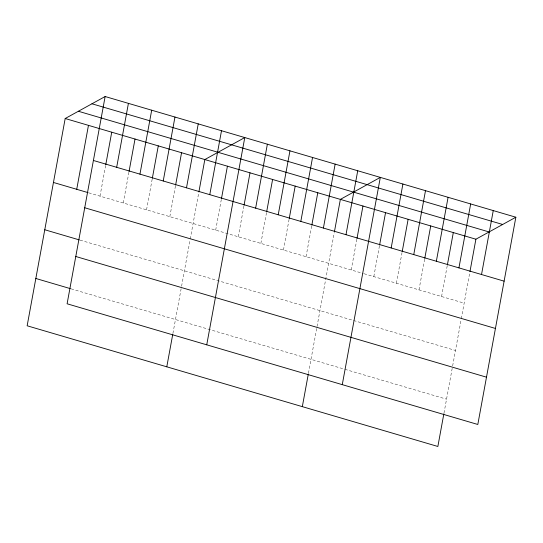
<?xml version="1.0" encoding="UTF-8"?>
<svg xmlns="http://www.w3.org/2000/svg" width="543" height="543" viewBox="0 0 543 543"><rect width="100%" height="100%" fill="white"/><g stroke="black" fill="none" stroke-linecap="round" stroke-linejoin="round"><path stroke-width="0.41" stroke-dasharray="2.71 2.04" d="M100 196.138L105.79 164.583M123.275 202.98L128.915 172.253M146.549 209.815L152.189 179.095M169.823 216.657L175.464 185.93M172.925 333.382L181.437 287.037M181.586 286.222L190.104 239.802M190.254 238.988L198.738 192.772M215.686 230.137L221.327 199.41M238.275 236.775L243.916 206.048M260.864 243.413L266.504 212.686M283.453 250.051L289.093 219.324M306.042 256.69L311.682 225.963M308.465 373.211L334.271 232.601M351.219 269.966L356.86 239.239M373.808 276.604L379.448 245.877M396.397 283.242L402.037 252.515M418.986 289.881L424.626 259.154M441.574 296.519L447.215 265.792M443.998 413.04L452.502 366.695M452.652 365.88L461.17 319.46M461.319 318.646L469.804 272.43M88.767 192.84L363.321 273.516M364.129 273.753L464.163 303.157M80.086 240.135L455.489 350.452M71.14 288.862L344.086 369.07M344.893 369.308L446.543 399.18"/><path stroke-width="0.81" d="M105.138 96.525L67.101 303.788L477.813 424.477L515.85 217.22L105.138 96.525L65.187 118.523L27.15 325.78L437.862 446.475L443.848 413.854M76.726 189.297L88.461 125.358M105.79 164.583L111.736 132.2M116.677 167.305L128.413 103.367M129.064 171.425L135.01 139.035M139.951 174.147L151.687 110.209M152.339 178.26L158.284 145.877M163.226 180.982L174.961 117.044M175.613 185.102L181.559 152.719M186.5 187.824L198.236 123.885M166.789 366.817L172.776 334.196M198.887 191.944L204.833 159.554L244.778 137.562L206.74 344.819M209.774 194.666L221.503 130.727M221.476 198.582L227.422 166.192M244.065 205.22L250.011 172.83M255.631 208.139L267.366 144.2M266.654 211.858L272.6 179.468M278.226 214.777L289.955 150.839M289.243 218.496L295.188 186.106M300.815 221.415L312.551 157.477M311.831 225.135L317.777 192.745M323.404 228.053L335.14 164.115M302.329 406.646L308.315 374.025M334.42 231.773L340.366 199.383L380.317 177.391L342.273 384.648M345.993 234.691L357.728 170.753M357.009 238.411L362.955 206.021M379.598 245.049L385.544 212.659M391.17 247.968L402.906 184.029M402.193 251.687L408.132 219.297M413.759 254.606L425.495 190.668M424.782 258.325L430.721 225.936M436.348 261.244L448.084 197.306M447.371 264.964L453.31 232.574M458.937 267.882L470.672 203.944M469.96 271.602L475.899 239.212L515.85 217.22M481.526 274.52L493.261 210.582M91.957 103.788L502.669 224.476M78.375 111.261L489.087 231.956M65.187 118.523L475.899 239.212M93.403 160.47L504.114 281.159M53.452 182.462L87.966 192.602M84.722 207.765L495.433 328.454M44.77 229.757L79.285 239.897M75.782 256.493L486.494 377.181M35.831 278.484L70.339 288.625"/></g></svg>
